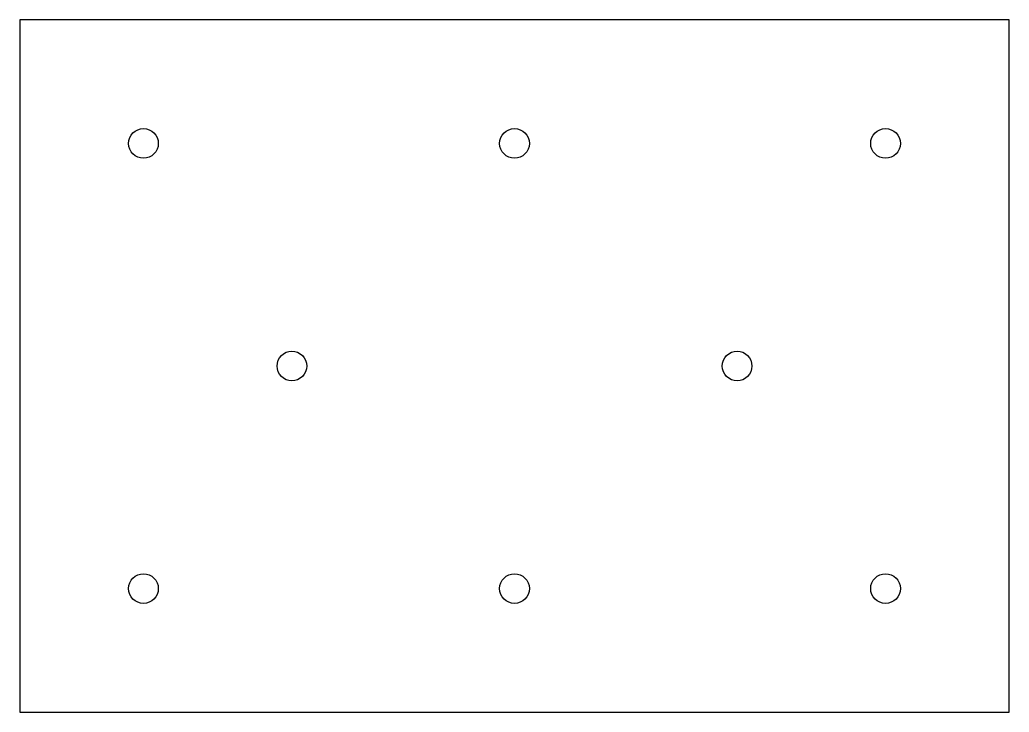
# Model space of a CAD drawing. Header units: millimetres. Extents: x -50 to 50, y -35 to 35.
import ezdxf

# ---------------------------------------------------------------- set-up
doc = ezdxf.new("R2010")
doc.units = ezdxf.units.MM
doc.header["$MEASUREMENT"] = 0

msp = doc.modelspace()

# ---------------------------------------------------------------- linework, layer by layer
for p, q in [((50, 35), (-50, 35)), ((-50, 35), (-50, -35)), ((50, -35), (50, 35)), ((-50, -35), (50, -35))]:
    msp.add_line(p, q)
for centre in [(-37.5, 22.5), (0, 22.5), (37.5, 22.5), (-22.5, 0), (22.5, 0), (-37.5, -22.5), (0, -22.5), (37.5, -22.5)]:
    msp.add_circle(centre, 1.5)

doc.saveas('drawing.dxf')
